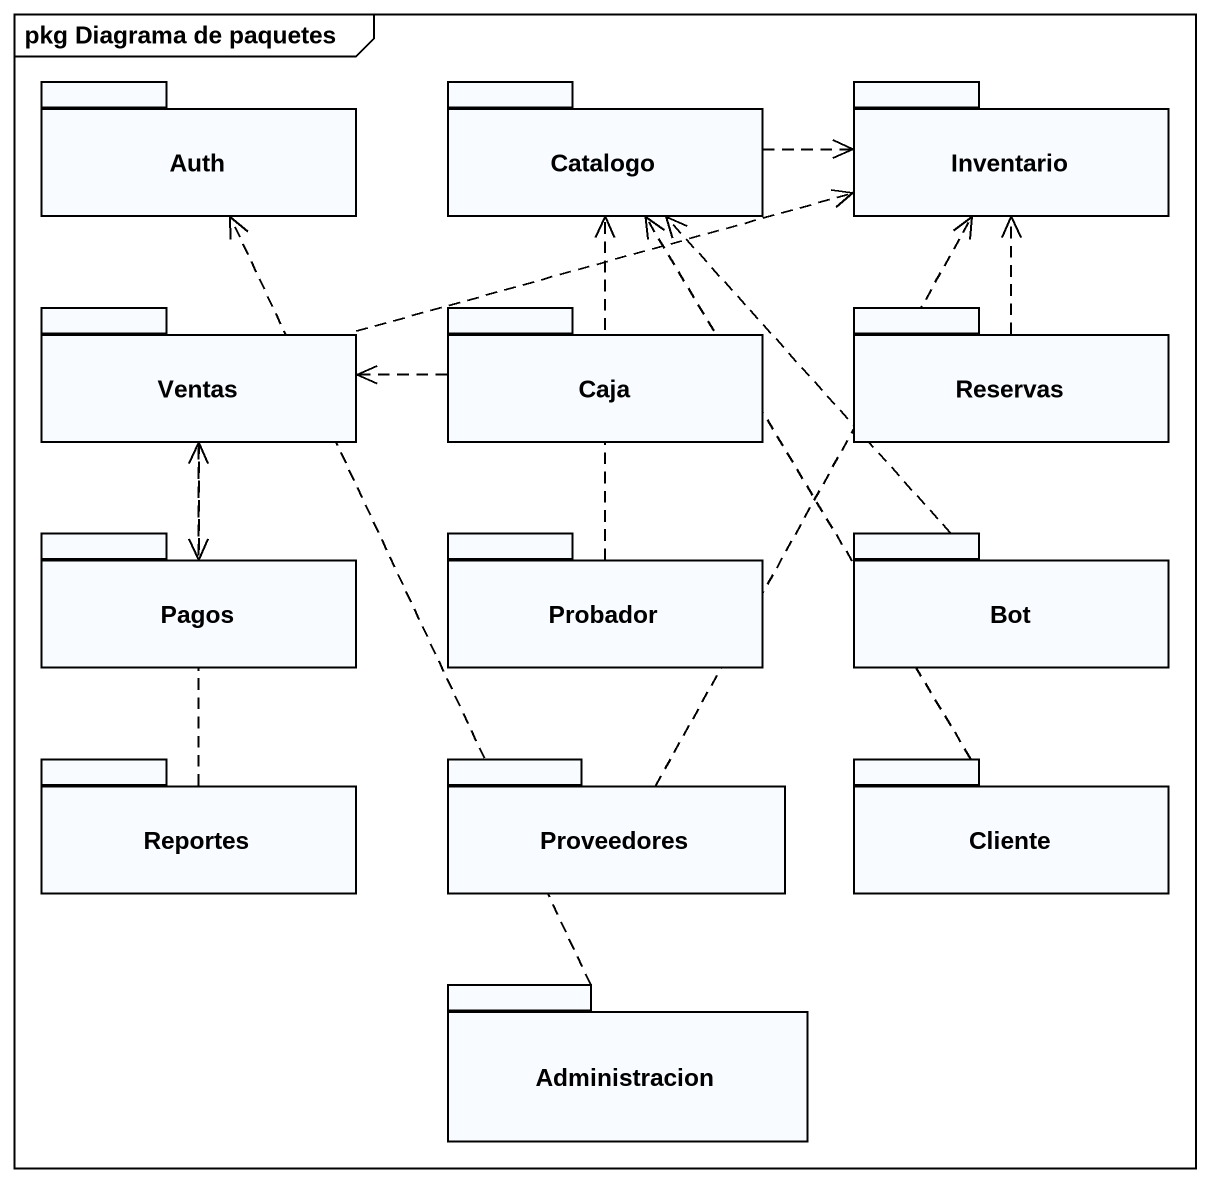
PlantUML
@startuml
mainframe pkg Diagrama de paquetes
package Auth {
}
package Catalogo {
}
package Inventario {
}
package Ventas {
}
package Caja {
}
package Reservas {
}
package Pagos {
}
package Probador {
}
package Bot {
}
package Reportes {
}
package Proveedores {
}
package Cliente {
}
package Administracion {
}
Catalogo .right.> Inventario
Ventas .right.> Inventario
Ventas ..> Pagos
Caja .left.> Ventas
Reservas .up.> Inventario
Probador .up.> Catalogo
Bot .up.> Catalogo
Reportes .up.> Ventas
Proveedores .up.> Inventario
Cliente .up.> Catalogo
Administracion .up.> Auth
@enduml
